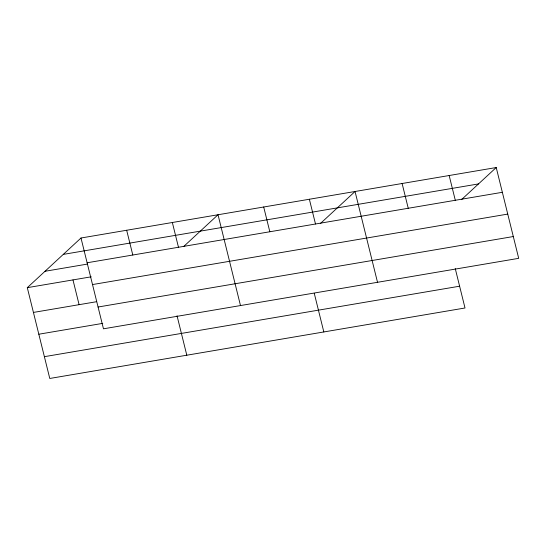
<?xml version="1.0" encoding="UTF-8"?>
<svg xmlns="http://www.w3.org/2000/svg" width="546" height="546" viewBox="0 0 546 546"><rect width="100%" height="100%" fill="white"/><g stroke="black" fill="none" stroke-linecap="round" stroke-linejoin="round"><path stroke-width="0.82" d="M455.248 268.557L465.008 307.992L49.775 378.467L27.3 287.667L80.992 238.008L496.225 167.533L518.7 258.333L103.467 328.815L80.992 238.008M183.872 246.335L218.025 214.749L240.493 305.555M320.29 223.635L355.05 191.496L377.518 282.296M461.472 199.672L496.225 167.533M63.275 254.395L478.508 183.92M87.121 262.769L502.354 192.294M45.018 271.28L87.374 264.087M27.3 287.667L91.243 276.808M92.513 284.562L507.753 214.087M33.429 312.428L96.546 301.713M98.075 307.016L513.308 236.541M38.821 334.22L102.764 323.368M44.376 356.675L459.609 286.2M449.167 175.519L455.296 200.28M402.109 183.504L408.237 208.265M309.37 199.249L315.499 224.01M314.264 293.318L323.826 331.954M263.698 206.995L269.826 231.757M172.345 222.502L178.474 247.263M177.04 315.772L186.8 355.214M126.672 230.255L132.801 255.016M72.973 279.914L79.102 304.675"/></g></svg>
